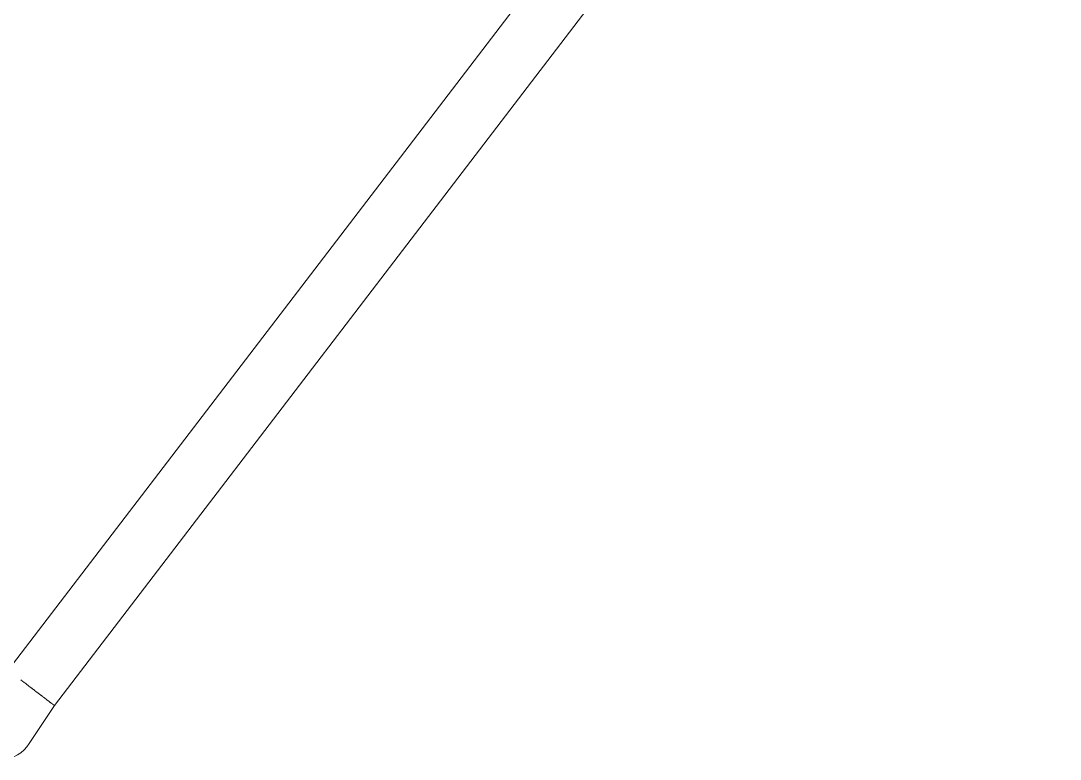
# Model space of a CAD drawing. Header units: millimetres. Extents: x 6152 to 28526, y 1087 to 12861.
# Drawn here: x 17696 to 18211, y 5915 to 6281 of the extents above; entities that cross this region are included whole.
import ezdxf

# ---------------------------------------------------------------- set-up
doc = ezdxf.new("R2010")
doc.units = ezdxf.units.MM
doc.header["$LTSCALE"] = 0.05
doc.layers.add('OF1', color=7, linetype='Continuous', lineweight=15)

msp = doc.modelspace()

# ---------------------------------------------------------------- linework, layer by layer
at = {"layer": 'OF1'}
for p, q in [((17689.6, 5959.3), (18188.48, 6611.82)), ((18211.48, 6594.24), (17712.59, 5941.72)), ((17695.87, 5954.51), (17695.89, 5954.49)), ((17696, 5954.41), (17695.89, 5954.49)), ((17696, 5954.41), (17696.03, 5954.38)), ((17696.13, 5954.31), (17696.03, 5954.38)), ((17696.13, 5954.31), (17696.18, 5954.27)), ((17696.43, 5954.08), (17696.18, 5954.27)), ((17696.43, 5954.08), (17696.48, 5954.04)), ((17696.48, 5954.04), (17696.54, 5953.99)), ((17696.63, 5953.92), (17696.54, 5953.99)), ((17696.63, 5953.92), (17696.79, 5953.8)), ((17696.85, 5953.76), (17696.79, 5953.8)), ((17696.85, 5953.76), (17696.9, 5953.72)), ((17697.04, 5953.61), (17696.9, 5953.72)), ((17697.04, 5953.61), (17697.11, 5953.56)), ((17697.11, 5953.56), (17697.45, 5953.3)), ((17697.53, 5953.24), (17697.45, 5953.3)), ((17697.53, 5953.24), (17697.65, 5953.14)), ((17697.71, 5953.1), (17697.65, 5953.14)), ((17697.71, 5953.1), (17697.77, 5953.05)), ((17697.77, 5953.05), (17697.91, 5952.94)), ((17697.92, 5952.94), (17697.91, 5952.94)), ((17697.92, 5952.94), (17698.29, 5952.65)), ((17698.35, 5952.61), (17698.29, 5952.65)), ((17698.35, 5952.61), (17698.46, 5952.53)), ((17698.46, 5952.53), (17698.49, 5952.5)), ((17698.55, 5952.46), (17698.49, 5952.5)), ((17698.55, 5952.46), (17698.68, 5952.36)), ((17698.75, 5952.3), (17698.68, 5952.36)), ((17698.75, 5952.3), (17698.88, 5952.21)), ((17698.94, 5952.15), (17698.88, 5952.21)), ((17698.94, 5952.15), (17699.05, 5952.08)), ((17699.29, 5951.89), (17699.05, 5952.08)), ((17699.29, 5951.89), (17699.35, 5951.84)), ((17699.41, 5951.8), (17699.35, 5951.84)), ((17699.41, 5951.8), (17699.56, 5951.69)), ((17699.69, 5951.58), (17699.56, 5951.69)), ((17699.69, 5951.58), (17699.73, 5951.56)), ((17699.92, 5951.41), (17699.73, 5951.56)), ((17700.06, 5951.3), (17699.92, 5951.41)), ((17699.92, 5951.41), (17699.92, 5951.41)), ((17700.06, 5951.3), (17700.09, 5951.28)), ((17700.41, 5951.03), (17700.09, 5951.28)), ((17700.41, 5951.03), (17700.43, 5951.02)), ((17700.6, 5950.89), (17700.43, 5951.02)), ((17700.6, 5950.89), (17700.71, 5950.81)), ((17700.74, 5950.78), (17700.71, 5950.81)), ((17700.74, 5950.78), (17700.81, 5950.73)), ((17700.85, 5950.7), (17700.81, 5950.73)), ((17700.85, 5950.7), (17700.92, 5950.64)), ((17701.21, 5950.42), (17700.92, 5950.64)), ((17701.21, 5950.42), (17701.25, 5950.39)), ((17701.32, 5950.34), (17701.25, 5950.39)), ((17701.32, 5950.34), (17701.44, 5950.24)), ((17701.46, 5950.23), (17701.44, 5950.24)), ((17701.46, 5950.23), (17701.55, 5950.17)), ((17701.88, 5949.91), (17701.55, 5950.17)), ((17701.88, 5949.91), (17701.92, 5949.88)), ((17701.95, 5949.86), (17701.92, 5949.88)), ((17701.95, 5949.86), (17702.02, 5949.8)), ((17702.08, 5949.76), (17702.02, 5949.8)), ((17702.08, 5949.76), (17702.11, 5949.73)), ((17702.23, 5949.65), (17702.11, 5949.73)), ((17702.23, 5949.65), (17702.28, 5949.61)), ((17702.38, 5949.53), (17702.28, 5949.61)), ((17702.38, 5949.53), (17702.44, 5949.48)), ((17702.44, 5949.48), (17702.45, 5949.48)), ((17702.65, 5949.32), (17702.45, 5949.48)), ((17702.65, 5949.32), (17702.71, 5949.28)), ((17702.74, 5949.25), (17702.71, 5949.28)), ((17702.74, 5949.25), (17703.15, 5948.94)), ((17703.2, 5948.9), (17703.15, 5948.94)), ((17703.2, 5948.9), (17703.27, 5948.85)), ((17703.33, 5948.8), (17703.27, 5948.85)), ((17703.33, 5948.8), (17703.39, 5948.76)), ((17703.39, 5948.76), (17703.39, 5948.75)), ((17704.02, 5948.27), (17703.39, 5948.75)), ((17704.02, 5948.27), (17704.17, 5948.16)), ((17704.18, 5948.15), (17704.17, 5948.16)), ((17704.18, 5948.15), (17704.23, 5948.11)), ((17704.27, 5948.08), (17704.23, 5948.11)), ((17704.27, 5948.08), (17704.31, 5948.05)), ((17704.34, 5948.03), (17704.31, 5948.05)), ((17704.34, 5948.03), (17704.38, 5948)), ((17704.38, 5948), (17704.4, 5947.98)), ((17704.44, 5947.95), (17704.4, 5947.98)), ((17704.44, 5947.95), (17704.49, 5947.91)), ((17704.67, 5947.77), (17704.49, 5947.91)), ((17704.67, 5947.77), (17704.72, 5947.74)), ((17704.78, 5947.7), (17704.72, 5947.74)), ((17704.78, 5947.7), (17704.8, 5947.68)), ((17704.87, 5947.62), (17704.8, 5947.68)), ((17704.87, 5947.62), (17704.91, 5947.59)), ((17704.97, 5947.55), (17704.91, 5947.59)), ((17704.97, 5947.55), (17705.01, 5947.52)), ((17705.05, 5947.49), (17705.01, 5947.52)), ((17705.05, 5947.49), (17705.12, 5947.44)), ((17705.14, 5947.42), (17705.12, 5947.44)), ((17705.14, 5947.42), (17705.34, 5947.27)), ((17705.36, 5947.25), (17705.34, 5947.27)), ((17705.36, 5947.25), (17705.47, 5947.17)), ((17705.51, 5947.13), (17705.47, 5947.17)), ((17705.51, 5947.13), (17705.51, 5947.13)), ((17705.51, 5947.13), (17705.64, 5947.04)), ((17705.67, 5947.01), (17705.64, 5947.04)), ((17705.67, 5947.01), (17705.8, 5946.92)), ((17705.82, 5946.9), (17705.8, 5946.92)), ((17705.82, 5946.9), (17705.86, 5946.87)), ((17705.89, 5946.84), (17705.86, 5946.87)), ((17705.89, 5946.84), (17705.94, 5946.8)), ((17705.96, 5946.79), (17705.94, 5946.8)), ((17705.96, 5946.79), (17706.03, 5946.74)), ((17706.04, 5946.73), (17706.03, 5946.74)), ((17706.04, 5946.73), (17706.08, 5946.7)), ((17706.11, 5946.67), (17706.08, 5946.7)), ((17706.11, 5946.67), (17706.26, 5946.56)), ((17706.28, 5946.55), (17706.26, 5946.56)), ((17706.28, 5946.55), (17706.33, 5946.51)), ((17706.35, 5946.49), (17706.33, 5946.51)), ((17706.35, 5946.49), (17706.48, 5946.39)), ((17706.49, 5946.38), (17706.48, 5946.39)), ((17706.49, 5946.38), (17706.56, 5946.33)), ((17706.56, 5946.33), (17706.56, 5946.33)), ((17706.56, 5946.33), (17706.61, 5946.29)), ((17706.65, 5946.26), (17706.61, 5946.29)), ((17706.65, 5946.26), (17706.68, 5946.24)), ((17706.75, 5946.19), (17706.68, 5946.24)), ((17706.75, 5946.19), (17706.76, 5946.18)), ((17706.76, 5946.18), (17706.77, 5946.17)), ((17706.78, 5946.17), (17706.77, 5946.17)), ((17706.78, 5946.17), (17706.84, 5946.12)), ((17706.84, 5946.12), (17706.84, 5946.12)), ((17706.84, 5946.12), (17706.96, 5946.03)), ((17707.04, 5945.96), (17706.96, 5946.03)), ((17707.04, 5945.96), (17707.05, 5945.96)), ((17707.13, 5945.9), (17707.05, 5945.96)), ((17707.13, 5945.9), (17707.15, 5945.88)), ((17707.21, 5945.83), (17707.15, 5945.88)), ((17707.21, 5945.83), (17707.23, 5945.82)), ((17707.31, 5945.76), (17707.23, 5945.82)), ((17707.31, 5945.76), (17707.33, 5945.74)), ((17707.38, 5945.7), (17707.33, 5945.74)), ((17707.38, 5945.7), (17707.41, 5945.68)), ((17707.48, 5945.63), (17707.41, 5945.68)), ((17707.48, 5945.63), (17707.62, 5945.52)), ((17707.75, 5945.43), (17707.62, 5945.52)), ((17707.75, 5945.43), (17707.76, 5945.41)), ((17707.82, 5945.37), (17707.76, 5945.41)), ((17707.82, 5945.37), (17707.84, 5945.36)), ((17707.84, 5945.36), (17707.85, 5945.34)), ((17707.87, 5945.33), (17707.85, 5945.34)), ((17707.87, 5945.33), (17708, 5945.23)), ((17708.01, 5945.22), (17708, 5945.23)), ((17708.01, 5945.22), (17708.06, 5945.18)), ((17708.12, 5945.14), (17708.06, 5945.18)), ((17708.12, 5945.14), (17708.13, 5945.13)), ((17708.14, 5945.12), (17708.13, 5945.13)), ((17708.14, 5945.12), (17708.2, 5945.08)), ((17708.22, 5945.06), (17708.2, 5945.08)), ((17708.22, 5945.06), (17708.26, 5945.03)), ((17708.26, 5945.03), (17708.26, 5945.03)), ((17708.26, 5945.03), (17708.32, 5944.98)), ((17708.34, 5944.97), (17708.32, 5944.98)), ((17708.34, 5944.97), (17708.37, 5944.95)), ((17712.59, 5941.72), (17699.72, 5922.43)), ((17708.47, 5944.87), (17708.37, 5944.95)), ((17708.47, 5944.87), (17708.5, 5944.85)), ((17708.51, 5944.84), (17708.5, 5944.85)), ((17708.51, 5944.84), (17708.62, 5944.76)), ((17708.63, 5944.75), (17708.62, 5944.76)), ((17708.63, 5944.75), (17708.64, 5944.74)), ((17708.64, 5944.74), (17708.67, 5944.72)), ((17708.69, 5944.7), (17708.67, 5944.72)), ((17708.69, 5944.7), (17708.72, 5944.68)), ((17708.75, 5944.66), (17708.72, 5944.68)), ((17708.75, 5944.66), (17708.78, 5944.64)), ((17708.86, 5944.57), (17708.78, 5944.64)), ((17708.86, 5944.57), (17708.96, 5944.5)), ((17708.99, 5944.48), (17708.96, 5944.5)), ((17708.99, 5944.48), (17709.01, 5944.46)), ((17709.03, 5944.44), (17709.01, 5944.46)), ((17709.03, 5944.44), (17709.06, 5944.42)), ((17709.08, 5944.41), (17709.06, 5944.42)), ((17709.08, 5944.41), (17709.11, 5944.38)), ((17709.19, 5944.32), (17709.11, 5944.38)), ((17709.19, 5944.32), (17709.2, 5944.32)), ((17709.22, 5944.3), (17709.2, 5944.32)), ((17709.22, 5944.3), (17709.36, 5944.19)), ((17709.42, 5944.14), (17709.36, 5944.19)), ((17709.42, 5944.14), (17709.56, 5944.04)), ((17709.56, 5944.04), (17709.56, 5944.04)), ((17709.56, 5944.04), (17709.6, 5944.01)), ((17709.6, 5944.01), (17709.62, 5943.99)), ((17709.78, 5943.87), (17709.62, 5943.99)), ((17709.78, 5943.87), (17709.81, 5943.85)), ((17709.87, 5943.8), (17709.81, 5943.85)), ((17709.87, 5943.8), (17709.91, 5943.77)), ((17709.94, 5943.75), (17709.91, 5943.77)), ((17709.94, 5943.75), (17709.96, 5943.73)), ((17709.96, 5943.73), (17710.09, 5943.63)), ((17710.46, 5943.35), (17710.09, 5943.63)), ((17710.46, 5943.35), (17710.57, 5943.26)), ((17710.6, 5943.24), (17710.57, 5943.26)), ((17710.6, 5943.24), (17710.61, 5943.24)), ((17710.61, 5943.24), (17710.72, 5943.16)), ((17710.74, 5943.13), (17710.72, 5943.16)), ((17710.74, 5943.13), (17710.84, 5943.06)), ((17710.91, 5943.01), (17710.84, 5943.06)), ((17710.91, 5943.01), (17710.96, 5942.97)), ((17710.97, 5942.96), (17710.96, 5942.97)), ((17710.97, 5942.96), (17711.01, 5942.93)), ((17711.03, 5942.92), (17711.01, 5942.93)), ((17711.03, 5942.92), (17711.07, 5942.88)), ((17711.08, 5942.87), (17711.07, 5942.88)), ((17711.08, 5942.87), (17711.13, 5942.84)), ((17711.14, 5942.83), (17711.13, 5942.84)), ((17711.14, 5942.83), (17711.16, 5942.82)), ((17711.38, 5942.65), (17711.16, 5942.82)), ((17711.38, 5942.65), (17711.42, 5942.62)), ((17711.42, 5942.62), (17711.42, 5942.61)), ((17711.47, 5942.58), (17711.42, 5942.61)), ((17711.47, 5942.58), (17711.48, 5942.57)), ((17711.52, 5942.54), (17711.48, 5942.57)), ((17711.52, 5942.54), (17711.55, 5942.52)), ((17711.57, 5942.5), (17711.55, 5942.52)), ((17711.57, 5942.5), (17711.58, 5942.49)), ((17711.62, 5942.47), (17711.58, 5942.49)), ((17711.62, 5942.47), (17711.62, 5942.46)), ((17711.66, 5942.43), (17711.62, 5942.46)), ((17711.66, 5942.43), (17711.68, 5942.42)), ((17711.7, 5942.4), (17711.68, 5942.42)), ((17711.7, 5942.4), (17711.73, 5942.38)), ((17711.75, 5942.37), (17711.73, 5942.38)), ((17711.75, 5942.37), (17711.76, 5942.36)), ((17711.78, 5942.34), (17711.76, 5942.36)), ((17711.78, 5942.34), (17711.82, 5942.31)), ((17711.82, 5942.31), (17711.82, 5942.31)), ((17711.82, 5942.31), (17711.87, 5942.27)), ((17711.9, 5942.25), (17711.87, 5942.27)), ((17711.9, 5942.25), (17711.97, 5942.19)), ((17712.01, 5942.16), (17711.97, 5942.19)), ((17712.01, 5942.16), (17712.02, 5942.16)), ((17712.05, 5942.13), (17712.02, 5942.16)), ((17712.05, 5942.13), (17712.06, 5942.13)), ((17712.09, 5942.1), (17712.06, 5942.13)), ((17712.14, 5942.07), (17712.09, 5942.1)), ((17712.09, 5942.1), (17712.09, 5942.1)), ((17712.14, 5942.07), (17712.15, 5942.06)), ((17712.18, 5942.04), (17712.15, 5942.06)), ((17712.18, 5942.04), (17712.19, 5942.02)), ((17712.22, 5942.01), (17712.19, 5942.02)), ((17712.22, 5942.01), (17712.23, 5942)), ((17712.26, 5941.98), (17712.23, 5942)), ((17712.26, 5941.98), (17712.26, 5941.97)), ((17712.33, 5941.92), (17712.26, 5941.97)), ((17712.33, 5941.92), (17712.34, 5941.91)), ((17712.36, 5941.9), (17712.34, 5941.91)), ((17712.36, 5941.9), (17712.37, 5941.89)), ((17712.39, 5941.88), (17712.37, 5941.89)), ((17712.39, 5941.88), (17712.39, 5941.87)), ((17712.41, 5941.86), (17712.39, 5941.87)), ((17712.41, 5941.86), (17712.42, 5941.86)), ((17712.44, 5941.84), (17712.42, 5941.86)), ((17712.44, 5941.84), (17712.46, 5941.82)), ((17712.47, 5941.81), (17712.46, 5941.82)), ((17712.47, 5941.81), (17712.5, 5941.79)), ((17712.51, 5941.78), (17712.5, 5941.79)), ((17712.52, 5941.77), (17712.51, 5941.78)), ((17712.51, 5941.78), (17712.51, 5941.78)), ((17712.52, 5941.77), (17712.53, 5941.77)), ((17712.53, 5941.77), (17712.53, 5941.77)), ((17712.53, 5941.77), (17712.54, 5941.76)), ((17712.55, 5941.75), (17712.54, 5941.76)), ((17712.56, 5941.75), (17712.55, 5941.75)), ((17712.55, 5941.75), (17712.55, 5941.75)), ((17712.56, 5941.75), (17712.58, 5941.73)), ((17712.58, 5941.73), (17712.58, 5941.73)), ((17712.58, 5941.73), (17712.58, 5941.73)), ((17712.58, 5941.73), (17712.58, 5941.73)), ((17712.58, 5941.73), (17712.59, 5941.72)), ((17712.59, 5941.72), (17712.59, 5941.72)), ((17699.72, 5922.44), (17699.72, 5922.44))]:
    msp.add_line(p, q, dxfattribs=at)
msp.add_arc((17686.3, 5931.15), 16, 270, 329.3208, dxfattribs=at)
msp.add_open_spline([(17712.59, 5941.72), (17712.59, 5941.72), (17712.59, 5941.72), (17712.59, 5941.72)], degree=3, dxfattribs=at)

doc.saveas('drawing.dxf')
